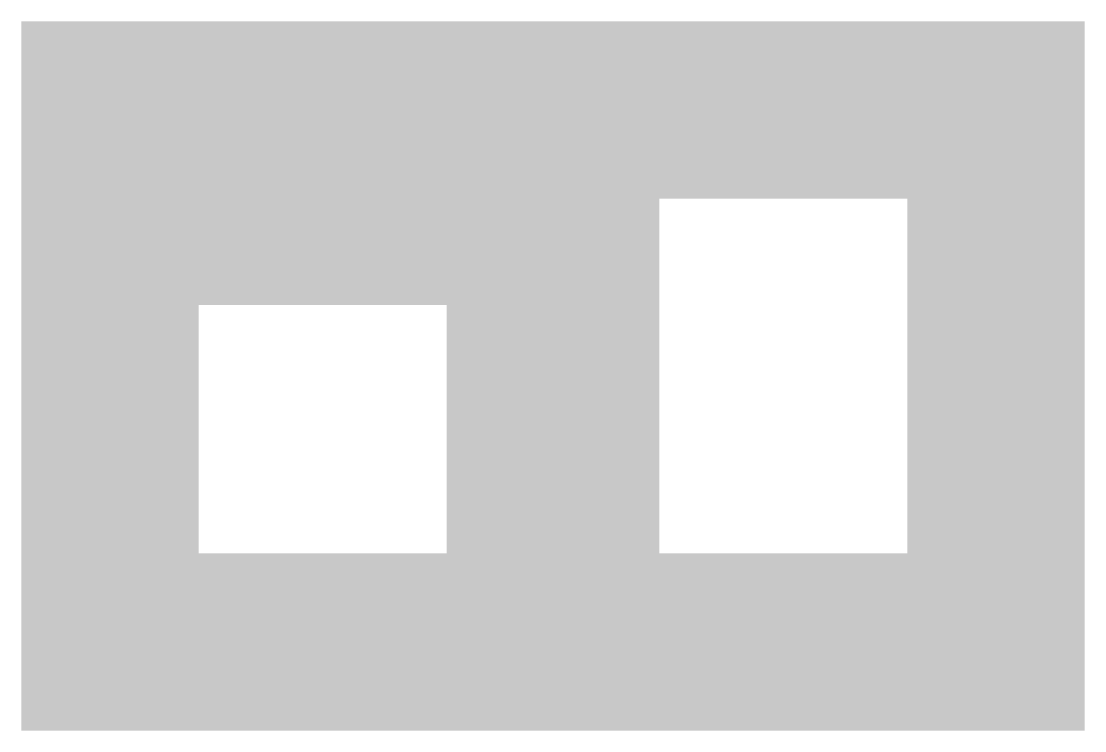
# Model space of a CAD drawing. Extents: x 0 to 30, y 0 to 20.
import ezdxf

# ---------------------------------------------------------------- set-up
doc = ezdxf.new("R2010")
doc.units = 0
doc.layers.add('GEN', color=7, linetype='Continuous')

msp = doc.modelspace()

# ---------------------------------------------------------------- hatches: boundary and pattern name
at = {"layer": 'GEN'}
h = msp.add_hatch(color=256, dxfattribs=at)
h.paths.add_polyline_path([(0, 0), (30, 0), (30, 20), (0, 20)])
h.paths.add_polyline_path([(5, 5), (12, 5), (12, 12), (5, 12)], flags=0)
h.paths.add_polyline_path([(18, 5), (25, 5), (25, 15), (18, 15)], flags=0)

doc.saveas('drawing.dxf')
